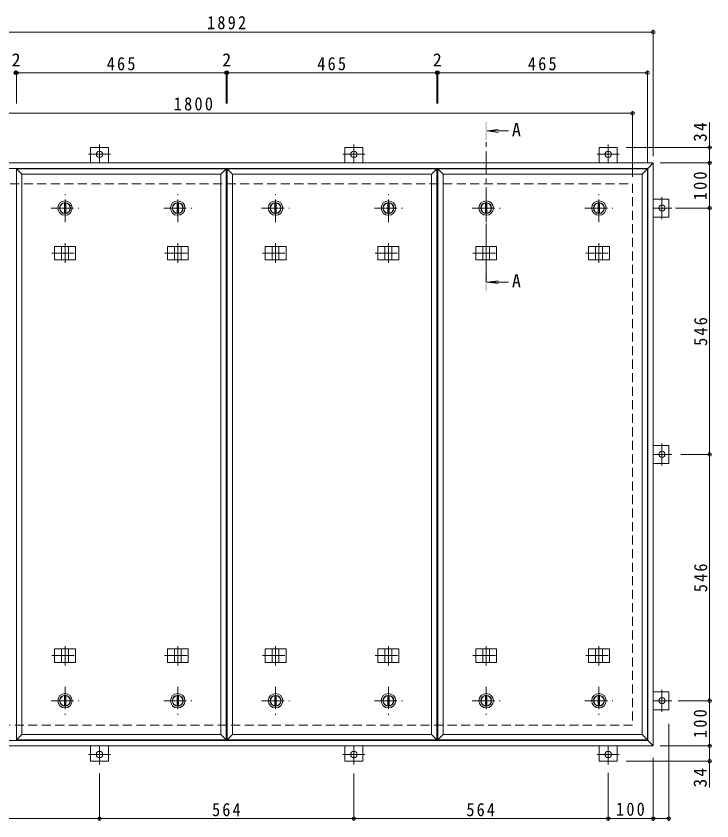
# Model space of a CAD drawing. Units: millimetres at full size, sheet at 1:10. Extents: x -2570 to 2520, y -1962 to 1523.
# Drawn here: x -1495 to 48, y -261 to 1523 of the extents above; entities that cross this region are included whole.
import ezdxf
from ezdxf.enums import TextEntityAlignment as Align

# ---------------------------------------------------------------- set-up
doc = ezdxf.new("R2010")
doc.units = ezdxf.units.MM
doc.header["$LTSCALE"] = 10
doc.header["$PDMODE"] = 32
doc.header["$PDSIZE"] = 8
doc.linetypes.add('CHAIN1', pattern=[8, 5, -1, 1, -1])
doc.linetypes.add('DASHED2', pattern=[3, 2, -1])
for name, color, linetype, lineweight in [('0-1_躯体', 2, 'DASHED2', 9), ('0-2_仕上', 3, 'Continuous', 9), ('0-3_建具', 4, 'Continuous', 9), ('0-5_寸法', 4, 'Continuous', 9), ('0-C', 2, 'Continuous', 9), ('0-E', 3, 'Continuous', 9), ('0-F', 7, 'Continuous', 9)]:
    doc.layers.add(name, color=color, linetype=linetype, lineweight=lineweight)
doc.styles.add('ＭＳ ゴシック', font='')
doc.styles.get('ＭＳ ゴシック').set_extended_font_data('MS Gothic')

msp = doc.modelspace()

# ---------------------------------------------------------------- linework, layer by layer
at = {"layer": '0-1_躯体'}
for p, q in [((-1927.51, 1151.84), (-127.51, 1151.84)), ((-127.51, 1151.84), (-127.51, -48.16)), ((-127.51, -48.16), (-1927.51, -48.16))]:
    msp.add_line(p, q, dxfattribs=at)
at = {"layer": '0-2_仕上'}
for p, q in [((-1493.51, 1184.84), (-1481.51, 1172.84)), ((-1493.51, 1184.84), (-1028.51, 1184.84)), ((-1493.51, -81.16), (-1493.51, 1184.84)), ((-1040.51, 1172.84), (-1028.51, 1184.84)), ((-1028.51, -81.16), (-1028.51, 1184.84)), ((-1026.51, 1184.84), (-1014.51, 1172.84)), ((-1026.51, 1184.84), (-561.51, 1184.84)), ((-1026.51, -81.16), (-1026.51, 1184.84)), ((-573.51, 1172.84), (-561.51, 1184.84)), ((-561.51, -81.16), (-561.51, 1184.84)), ((-559.51, 1184.84), (-547.51, 1172.84)), ((-559.51, 1184.84), (-94.51, 1184.84)), ((-559.51, -81.16), (-559.51, 1184.84)), ((-106.51, 1172.84), (-94.51, 1184.84)), ((-94.51, -81.16), (-94.51, 1184.84)), ((-1481.51, 1172.84), (-1040.51, 1172.84)), ((-1481.51, -69.16), (-1481.51, 1172.84)), ((-1040.51, -69.16), (-1040.51, 1172.84)), ((-1014.51, 1172.84), (-573.51, 1172.84)), ((-1014.51, -69.16), (-1014.51, 1172.84)), ((-573.51, -69.16), (-573.51, 1172.84)), ((-547.51, 1172.84), (-106.51, 1172.84)), ((-547.51, -69.16), (-547.51, 1172.84)), ((-106.51, -69.16), (-106.51, 1172.84)), ((-1493.51, -81.16), (-1481.51, -69.16)), ((-1026.51, -81.16), (-1014.51, -69.16)), ((-559.51, -81.16), (-547.51, -69.16)), ((-1028.51, -81.16), (-1493.51, -81.16)), ((-561.51, -81.16), (-1026.51, -81.16)), ((-94.51, -81.16), (-559.51, -81.16))]:
    msp.add_line(p, q, dxfattribs=at)
for points in [[(-1028.51, -81.16), (-1040.51, -69.16), (-1481.51, -69.16)], [(-561.51, -81.16), (-573.51, -69.16), (-1014.51, -69.16)], [(-94.51, -81.16), (-106.51, -69.16), (-547.51, -69.16)]]:
    msp.add_lwpolyline(points, dxfattribs=at)
at = {"layer": '0-3_建具', "color": 2}
for p, q in [((-1973.51, 1197.84), (-81.51, 1197.84)), ((-93.51, 1185.84), (-81.51, 1197.84)), ((-81.51, 1197.84), (-81.51, -94.16)), ((-1961.51, 1185.84), (-93.51, 1185.84)), ((-93.51, -82.16), (-93.51, 1185.84)), ((-93.51, -82.16), (-1961.51, -82.16)), ((-93.51, -82.16), (-81.51, -94.16)), ((-81.51, -94.16), (-1973.51, -94.16))]:
    msp.add_line(p, q, dxfattribs=at)
at = {"layer": '0-3_建具', "linetype": 'CHAIN1'}
for p, q in [((-1386.01, 1019.96), (-1386.01, 976.72)), ((-1136.01, 1019.96), (-1136.01, 976.72)), ((-919.01, 1019.96), (-919.01, 976.72)), ((-669.01, 1019.96), (-669.01, 976.72)), ((-452.01, 1019.96), (-452.01, 976.72)), ((-202.01, 1019.96), (-202.01, 976.72)), ((-1415.42, 997.84), (-1356.61, 997.84)), ((-1165.42, 997.84), (-1106.61, 997.84)), ((-948.42, 997.84), (-889.61, 997.84)), ((-698.42, 997.84), (-639.61, 997.84)), ((-481.42, 997.84), (-422.61, 997.84)), ((-231.42, 997.84), (-172.61, 997.84)), ((-1386.01, 83.72), (-1386.01, 126.96)), ((-1136.01, 83.72), (-1136.01, 126.96)), ((-919.01, 83.72), (-919.01, 126.96)), ((-669.01, 83.72), (-669.01, 126.96)), ((-452.01, 83.72), (-452.01, 126.96)), ((-202.01, 83.72), (-202.01, 126.96)), ((-1415.42, 105.84), (-1356.61, 105.84)), ((-1165.42, 105.84), (-1106.61, 105.84)), ((-948.42, 105.84), (-889.61, 105.84)), ((-698.42, 105.84), (-639.61, 105.84)), ((-481.42, 105.84), (-422.61, 105.84)), ((-231.42, 105.84), (-172.61, 105.84))]:
    msp.add_line(p, q, dxfattribs=at)
at = {"layer": '0-3_建具'}
for p, q in [((-1409.1, 1012.84), (-1409.1, 982.84)), ((-1409.1, 1012.84), (-1362.93, 1012.84)), ((-1393.51, 1012.84), (-1393.51, 982.84)), ((-1378.51, 1012.84), (-1378.51, 982.84)), ((-1362.93, 1012.84), (-1362.93, 982.84)), ((-1159.1, 1012.84), (-1159.1, 982.84)), ((-1159.1, 1012.84), (-1112.93, 1012.84)), ((-1143.51, 1012.84), (-1143.51, 982.84)), ((-1128.51, 1012.84), (-1128.51, 982.84)), ((-1112.93, 1012.84), (-1112.93, 982.84)), ((-942.1, 1012.84), (-942.1, 982.84)), ((-942.1, 1012.84), (-895.93, 1012.84)), ((-926.51, 1012.84), (-926.51, 982.84)), ((-911.51, 1012.84), (-911.51, 982.84)), ((-895.93, 1012.84), (-895.93, 982.84)), ((-692.1, 1012.84), (-692.1, 982.84)), ((-692.1, 1012.84), (-645.93, 1012.84)), ((-676.51, 1012.84), (-676.51, 982.84)), ((-661.51, 1012.84), (-661.51, 982.84)), ((-645.93, 1012.84), (-645.93, 982.84)), ((-475.1, 1012.84), (-475.1, 982.84)), ((-475.1, 1012.84), (-428.93, 1012.84)), ((-459.51, 1012.84), (-459.51, 982.84)), ((-444.51, 1012.84), (-444.51, 982.84)), ((-428.93, 1012.84), (-428.93, 982.84)), ((-225.1, 1012.84), (-225.1, 982.84)), ((-225.1, 1012.84), (-178.93, 1012.84)), ((-209.51, 1012.84), (-209.51, 982.84)), ((-194.51, 1012.84), (-194.51, 982.84)), ((-178.93, 1012.84), (-178.93, 982.84)), ((-1409.1, 982.84), (-1362.93, 982.84)), ((-1159.1, 982.84), (-1112.93, 982.84)), ((-942.1, 982.84), (-895.93, 982.84)), ((-692.1, 982.84), (-645.93, 982.84)), ((-475.1, 982.84), (-428.93, 982.84)), ((-225.1, 982.84), (-178.93, 982.84)), ((-1409.1, 90.84), (-1409.1, 120.84)), ((-1409.1, 120.84), (-1362.93, 120.84)), ((-1393.51, 90.84), (-1393.51, 120.84)), ((-1378.51, 90.84), (-1378.51, 120.84)), ((-1362.93, 90.84), (-1362.93, 120.84)), ((-1159.1, 90.84), (-1159.1, 120.84)), ((-1159.1, 120.84), (-1112.93, 120.84)), ((-1143.51, 90.84), (-1143.51, 120.84)), ((-1128.51, 90.84), (-1128.51, 120.84)), ((-1112.93, 90.84), (-1112.93, 120.84)), ((-942.1, 90.84), (-942.1, 120.84)), ((-942.1, 120.84), (-895.93, 120.84)), ((-926.51, 90.84), (-926.51, 120.84)), ((-911.51, 90.84), (-911.51, 120.84)), ((-895.93, 90.84), (-895.93, 120.84)), ((-692.1, 90.84), (-692.1, 120.84)), ((-692.1, 120.84), (-645.93, 120.84)), ((-676.51, 90.84), (-676.51, 120.84)), ((-661.51, 90.84), (-661.51, 120.84)), ((-645.93, 90.84), (-645.93, 120.84)), ((-475.1, 90.84), (-475.1, 120.84)), ((-475.1, 120.84), (-428.93, 120.84)), ((-459.51, 90.84), (-459.51, 120.84)), ((-444.51, 90.84), (-444.51, 120.84)), ((-428.93, 90.84), (-428.93, 120.84)), ((-225.1, 90.84), (-225.1, 120.84)), ((-225.1, 120.84), (-178.93, 120.84)), ((-209.51, 90.84), (-209.51, 120.84)), ((-194.51, 90.84), (-194.51, 120.84)), ((-178.93, 90.84), (-178.93, 120.84)), ((-1409.1, 90.84), (-1362.93, 90.84)), ((-1159.1, 90.84), (-1112.93, 90.84)), ((-942.1, 90.84), (-895.93, 90.84)), ((-692.1, 90.84), (-645.93, 90.84)), ((-475.1, 90.84), (-428.93, 90.84)), ((-225.1, 90.84), (-178.93, 90.84))]:
    msp.add_line(p, q, dxfattribs=at)
at = {"layer": '0-5_寸法'}
for p, q in [((-450.01, 1268.65), (-425.23, 1271.92)), ((-450.01, 1268.65), (-425.23, 1265.39)), ((-450.01, 1268.65), (-402.55, 1268.65)), ((-450.01, 933.53), (-425.23, 936.79)), ((-450.01, 933.53), (-425.23, 930.27)), ((-450.01, 933.53), (-402.55, 933.53))]:
    msp.add_line(p, q, dxfattribs=at)
at = {"layer": '0-5_寸法', "linetype": 'CHAIN1'}
msp.add_line((-452.01, 933.53), (-452.01, 1248.65), dxfattribs=at)
at = {"layer": '0-5_寸法'}
for points in [[(-450.01, 1288.65), (-454.01, 1288.65), (-450.01, 1248.65), (-454.01, 1248.65)], [(-450.01, 913.53), (-454.01, 913.53), (-450.01, 953.53), (-454.01, 953.53)]]:
    msp.add_solid(points, dxfattribs=at)
at = {"layer": '0-C', "linetype": 'CHAIN1'}
for p, q in [((-1386.01, 1066.84), (-1386.01, 1128.84)), ((-1136.01, 1066.84), (-1136.01, 1128.84)), ((-919.01, 1066.84), (-919.01, 1128.84)), ((-669.01, 1066.84), (-669.01, 1128.84)), ((-452.01, 1066.84), (-452.01, 1128.84)), ((-202.01, 1066.84), (-202.01, 1128.84)), ((-1417.01, 1097.84), (-1355.01, 1097.84)), ((-1167.01, 1097.84), (-1105.01, 1097.84)), ((-950.01, 1097.84), (-888.01, 1097.84)), ((-700.01, 1097.84), (-638.01, 1097.84)), ((-483.01, 1097.84), (-421.01, 1097.84)), ((-233.01, 1097.84), (-171.01, 1097.84)), ((-1386.01, 36.84), (-1386.01, -25.16)), ((-1136.01, 36.84), (-1136.01, -25.16)), ((-919.01, 36.84), (-919.01, -25.16)), ((-669.01, 36.84), (-669.01, -25.16)), ((-452.01, 36.84), (-452.01, -25.16)), ((-202.01, 36.84), (-202.01, -25.16)), ((-1417.01, 5.84), (-1355.01, 5.84)), ((-1167.01, 5.84), (-1105.01, 5.84)), ((-950.01, 5.84), (-888.01, 5.84)), ((-700.01, 5.84), (-638.01, 5.84)), ((-483.01, 5.84), (-421.01, 5.84)), ((-233.01, 5.84), (-171.01, 5.84))]:
    msp.add_line(p, q, dxfattribs=at)
at = {"layer": '0-C'}
for p, q in [((-1387.51, 1109.24), (-1387.51, 1086.44)), ((-1384.51, 1109.24), (-1384.51, 1086.44)), ((-1137.51, 1109.24), (-1137.51, 1086.44)), ((-1134.51, 1109.24), (-1134.51, 1086.44)), ((-920.51, 1109.24), (-920.51, 1086.44)), ((-917.51, 1109.24), (-917.51, 1086.44)), ((-670.51, 1109.24), (-670.51, 1086.44)), ((-667.51, 1109.24), (-667.51, 1086.44)), ((-453.51, 1109.24), (-453.51, 1086.44)), ((-450.51, 1109.24), (-450.51, 1086.44)), ((-203.51, 1109.24), (-203.51, 1086.44)), ((-200.51, 1109.24), (-200.51, 1086.44)), ((-1387.51, -5.56), (-1387.51, 17.24)), ((-1384.51, -5.56), (-1384.51, 17.24)), ((-1137.51, -5.56), (-1137.51, 17.24)), ((-1134.51, -5.56), (-1134.51, 17.24)), ((-920.51, -5.56), (-920.51, 17.24)), ((-917.51, -5.56), (-917.51, 17.24)), ((-670.51, -5.56), (-670.51, 17.24)), ((-667.51, -5.56), (-667.51, 17.24)), ((-453.51, -5.56), (-453.51, 17.24)), ((-450.51, -5.56), (-450.51, 17.24)), ((-203.51, -5.56), (-203.51, 17.24)), ((-200.51, -5.56), (-200.51, 17.24))]:
    msp.add_line(p, q, dxfattribs=at)
for centre, radius in [((-1386.01, 1097.84), 16), ((-1386.01, 1097.84), 12), ((-1386.01, 1097.84), 11.5), ((-1136.01, 1097.84), 16), ((-1136.01, 1097.84), 12), ((-1136.01, 1097.84), 11.5), ((-919.01, 1097.84), 16), ((-919.01, 1097.84), 12), ((-919.01, 1097.84), 11.5), ((-669.01, 1097.84), 16), ((-669.01, 1097.84), 12), ((-669.01, 1097.84), 11.5), ((-452.01, 1097.84), 16), ((-452.01, 1097.84), 12), ((-452.01, 1097.84), 11.5), ((-202.01, 1097.84), 16), ((-202.01, 1097.84), 12), ((-202.01, 1097.84), 11.5), ((-1386.01, 5.84), 16), ((-1386.01, 5.84), 12), ((-1136.01, 5.84), 16), ((-1136.01, 5.84), 12), ((-919.01, 5.84), 16), ((-919.01, 5.84), 12), ((-669.01, 5.84), 16), ((-669.01, 5.84), 12), ((-452.01, 5.84), 16), ((-452.01, 5.84), 12), ((-202.01, 5.84), 16), ((-202.01, 5.84), 12), ((-1386.01, 5.84), 11.5), ((-1136.01, 5.84), 11.5), ((-919.01, 5.84), 11.5), ((-669.01, 5.84), 11.5), ((-452.01, 5.84), 11.5), ((-202.01, 5.84), 11.5)]:
    msp.add_circle(centre, radius, dxfattribs=at)
at = {"layer": '0-E'}
for p, q in [((-1329.51, 1232.04), (-1289.51, 1232.04)), ((-1329.51, 1232.04), (-1329.51, 1197.84)), ((-1289.51, 1232.04), (-1289.51, 1197.84)), ((-765.51, 1232.04), (-725.51, 1232.04)), ((-765.51, 1232.04), (-765.51, 1197.84)), ((-725.51, 1232.04), (-725.51, 1197.84)), ((-201.51, 1232.04), (-161.51, 1232.04)), ((-201.51, 1232.04), (-201.51, 1197.84)), ((-161.51, 1232.04), (-161.51, 1197.84)), ((-47.31, 1117.84), (-81.51, 1117.84)), ((-47.31, 1117.84), (-47.31, 1077.84)), ((-47.31, 1077.84), (-81.51, 1077.84)), ((-47.31, 571.84), (-81.51, 571.84)), ((-47.31, 571.84), (-47.31, 531.84)), ((-47.31, 531.84), (-81.51, 531.84)), ((-47.31, 25.84), (-81.51, 25.84)), ((-47.31, 25.84), (-47.31, -14.16)), ((-47.31, -14.16), (-81.51, -14.16)), ((-1329.51, -128.36), (-1329.51, -94.16)), ((-1289.51, -128.36), (-1289.51, -94.16)), ((-765.51, -128.36), (-765.51, -94.16)), ((-725.51, -128.36), (-725.51, -94.16)), ((-201.51, -128.36), (-201.51, -94.16)), ((-161.51, -128.36), (-161.51, -94.16)), ((-1289.51, -128.36), (-1329.51, -128.36)), ((-725.51, -128.36), (-765.51, -128.36)), ((-161.51, -128.36), (-201.51, -128.36))]:
    msp.add_line(p, q, dxfattribs=at)
at = {"layer": '0-E', "linetype": 'CHAIN1'}
for p, q in [((-1309.51, 1239.01), (-1309.51, 1197.84)), ((-745.51, 1239.01), (-745.51, 1197.84)), ((-181.51, 1239.01), (-181.51, 1197.84)), ((-1285.14, 1217.04), (-1333.89, 1217.04)), ((-721.14, 1217.04), (-769.89, 1217.04)), ((-157.14, 1217.04), (-205.89, 1217.04)), ((-62.31, 1073.46), (-62.31, 1122.21)), ((-40.34, 1097.84), (-81.51, 1097.84)), ((-62.31, 527.46), (-62.31, 576.21)), ((-40.34, 551.84), (-81.51, 551.84)), ((-62.31, -18.54), (-62.31, 30.21)), ((-40.34, 5.84), (-81.51, 5.84)), ((-1309.51, -135.34), (-1309.51, -94.16)), ((-745.51, -135.34), (-745.51, -94.16)), ((-181.51, -135.34), (-181.51, -94.16)), ((-1333.89, -113.36), (-1285.14, -113.36)), ((-769.89, -113.36), (-721.14, -113.36)), ((-205.89, -113.36), (-157.14, -113.36))]:
    msp.add_line(p, q, dxfattribs=at)
at = {"layer": '0-E'}
for centre in [(-1309.51, 1217.04), (-745.51, 1217.04), (-181.51, 1217.04), (-62.31, 1097.84), (-62.31, 551.84), (-62.31, 5.84), (-1309.51, -113.36), (-745.51, -113.36), (-181.51, -113.36)]:
    msp.add_circle(centre, 7, dxfattribs=at)
at = {"layer": '0-F'}
for p, q in [((-1973.51, 1487.84), (-81.51, 1487.84)), ((-81.51, 1212.84), (-81.51, 1492.84)), ((-1495.51, 1397.84), (-1493.51, 1397.84)), ((-1493.51, 1400.84), (-1493.51, 1329.72)), ((-1493.51, 1397.84), (-1028.51, 1397.84)), ((-1028.51, 1400.84), (-1028.51, 1329.72)), ((-1028.51, 1397.84), (-1026.51, 1397.84)), ((-1026.51, 1400.84), (-1026.51, 1329.72)), ((-1026.51, 1397.84), (-561.51, 1397.84)), ((-561.51, 1400.84), (-561.51, 1329.72)), ((-561.51, 1397.84), (-559.51, 1397.84)), ((-559.51, 1400.84), (-559.51, 1329.72)), ((-559.51, 1397.84), (-94.51, 1397.84)), ((-94.51, 1199.84), (-94.51, 1402.84)), ((-1927.51, 1307.84), (-127.51, 1307.84)), ((-127.51, 1166.84), (-127.51, 1312.84)), ((43.47, 1232.04), (43.47, 1287.22)), ((48.47, 1232.04), (-141.51, 1232.04)), ((43.47, 1197.84), (43.47, 1232.04)), ((-66.51, 1197.84), (48.47, 1197.84)), ((43.47, 1097.84), (43.47, 1197.84)), ((-32.59, 1097.84), (48.47, 1097.84)), ((43.47, 551.84), (43.47, 1097.84)), ((46.47, 551.84), (-20.34, 551.84)), ((43.47, 5.84), (43.47, 551.84)), ((-26, 5.84), (48.47, 5.84)), ((43.47, -94.16), (43.47, 5.84)), ((-47.31, -260.53), (-47.31, -45.37)), ((-66.51, -94.16), (48.47, -94.16)), ((43.47, -94.16), (43.47, -128.36)), ((-81.51, -120.37), (-81.51, -260.53)), ((48.47, -128.36), (-141.51, -128.36)), ((43.47, -128.36), (43.47, -186.31)), ((-1309.51, -258.53), (-1309.51, -155.34)), ((-745.51, -258.53), (-745.51, -155.34)), ((-181.51, -154.3), (-181.51, -260.53)), ((-1873.51, -255.53), (-1309.51, -255.53)), ((-1309.51, -255.53), (-745.51, -255.53)), ((-745.51, -255.53), (-181.51, -255.53)), ((-181.51, -255.53), (-81.51, -255.53)), ((-81.51, -255.53), (-47.31, -255.53))]:
    msp.add_line(p, q, dxfattribs=at)
for p in [(-81.51, 1487.84), (-1495.51, 1397.84), (-1493.51, 1397.84), (-1028.51, 1397.84), (-1026.51, 1397.84), (-561.51, 1397.84), (-559.51, 1397.84), (-94.51, 1397.84), (-127.51, 1307.84), (43.47, 1232.04), (43.47, 1197.84), (43.47, 1097.84), (43.47, 551.84), (43.47, 5.84), (43.47, -94.16), (43.47, -128.36), (-1309.51, -255.53), (-745.51, -255.53), (-181.51, -255.53), (-81.51, -255.53), (-47.31, -255.53)]:
    msp.add_point(p, dxfattribs=at)

# ---------------------------------------------------------------- texts
at = {"layer": '0-5_寸法', "color": 2, "style": 'ＭＳ ゴシック'}
for p in [(-394.98, 1248.26), (-394.98, 913.13)]:
    msp.add_text('A', height=29.33, dxfattribs=at).set_placement(p, align=Align.BOTTOM_LEFT)
at = {"layer": '0-F', "color": 2, "style": 'ＭＳ ゴシック'}
for p in [(-1504.51, 1402.84), (-1037.51, 1402.84), (-570.51, 1402.84)]:
    msp.add_text('2', height=29.33, dxfattribs=at).set_placement(p, align=Align.BOTTOM_LEFT)
at = {"layer": '0-F', "color": 2, "char_height": 29.33, "attachment_point": 7, "style": 'ＭＳ ゴシック'}
for s, insert in [('\\T1.28;\\W0.9;1892', (-1071.26, 1493.84)), ('\\T1.27;\\W0.9;465', (-1293.51, 1402.84)), ('\\T1.27;\\W0.9;465', (-826.51, 1402.84)), ('\\T1.27;\\W0.9;465', (-359.51, 1402.84)), ('\\T1.28;\\W0.9;1800', (-1144.91, 1313.84)), ('\\T1.27;\\W0.9;564', (-1060.01, -250.53)), ('\\T1.27;\\W0.9;564', (-496.01, -250.53)), ('\\T1.27;\\W0.9;100', (-164.01, -249.53))]:
    msp.add_mtext(s, dxfattribs=dict(at, insert=insert))
at = {"layer": '0-F', "color": 2, "char_height": 29.33, "attachment_point": 7, "rotation": 90, "style": 'ＭＳ ゴシック'}
for s, insert in [('\\T1.27;\\W0.95;34', (37.47, 1244.72)), ('\\T1.27;\\W0.9;100', (37.47, 1115.34)), ('\\T1.27;\\W0.9;546', (38.47, 792.34)), ('\\T1.27;\\W0.9;546', (38.47, 246.34)), ('\\T1.27;\\W0.9;100', (37.47, -76.66)), ('\\T1.27;\\W0.95;34', (37.47, -186.31))]:
    msp.add_mtext(s, dxfattribs=dict(at, insert=insert))

doc.saveas('drawing.dxf')
